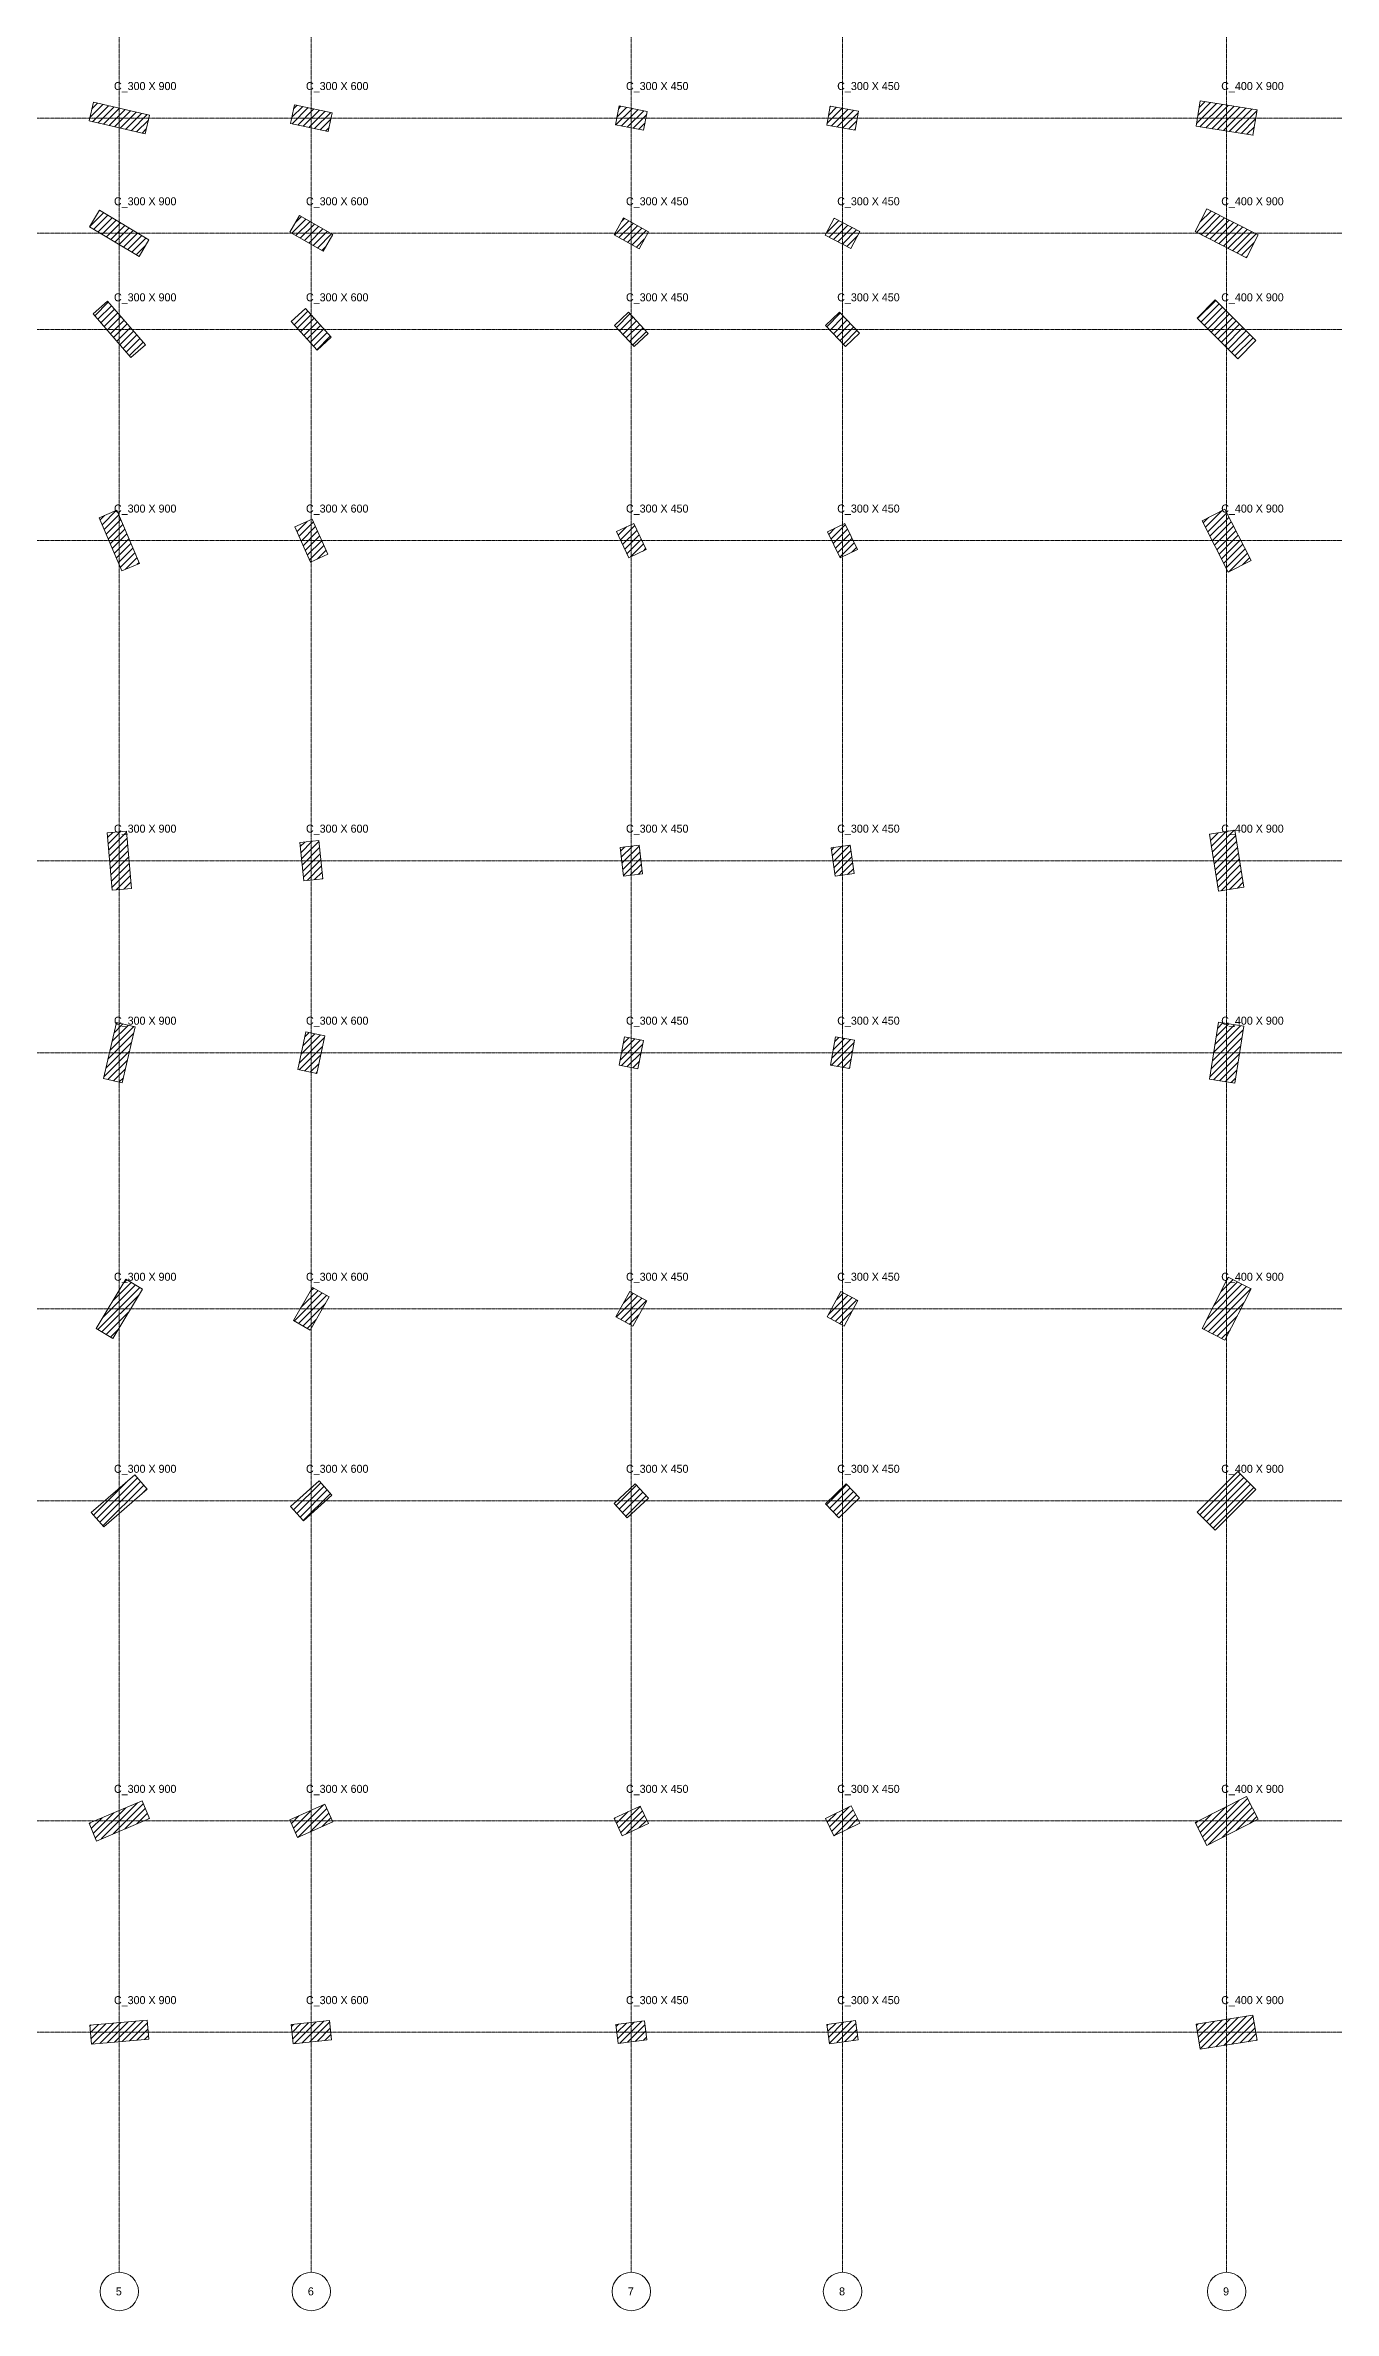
# Model space of a CAD drawing. Header units: millimetres. Extents: x -4286 to 75551, y -4651 to 64692.
# Drawn here: x 15844 to 35974, y -4651 to 30737 of the extents above; entities that cross this region are included whole.
import ezdxf

# ---------------------------------------------------------------- set-up
doc = ezdxf.new("R2010")
doc.units = ezdxf.units.MM
doc.linetypes.add('Dash', pattern=[6.35, 3.175, -3.175])
doc.linetypes.add('Grid Line', pattern=[22.225, 12.7, -3.175, 3.175, -3.175])
for name, color, linetype, lineweight in [('S-COLS', 52, 'Continuous', 18), ('S-COLS-HDLN', 52, 'Dash', 18), ('S-COLS-IDEN', 171, 'Continuous', 9), ('S-GRID', 1, 'Continuous', 9), ('S-GRID-IDEN', 1, 'Continuous', 9)]:
    doc.layers.add(name, color=color, linetype=linetype, lineweight=lineweight)
doc.styles.add('JetBrains Mono', font='JetBrainsMono-VariableFont_wght.ttf', dxfattribs={"height": 125})

# ---------------------------------------------------------------- blocks, each defined once
blk = doc.blocks.new('Concrete Rectangular - 300 X 450-378290-01 1st Floor Lvl_')
at = {"layer": 'S-COLS'}
h = blk.add_hatch(dxfattribs=at)
h.set_pattern_fill('FP_1', color=8, style=0, pattern_type=2)
h.set_pattern_definition([(128, (-3344.5, -24777.09), (-59.1008, -46.1746), [])])
h.paths.add_polyline_path([(150, -225), (150, 225), (-150, 225), (-150, -225)])
for p, q in [((-150, 225), (150, 225)), ((-150, -225), (-150, 225)), ((150, 225), (150, -225)), ((150, -225), (-150, -225))]:
    blk.add_line(p, q, dxfattribs=at)
blk = doc.blocks.new('Concrete Rectangular - 300 X 450-V1-01 1st Floor Lvl_')
at = {"layer": 'S-COLS'}
h = blk.add_hatch(dxfattribs=at)
h.set_pattern_fill('FP_2', color=8, style=0, pattern_type=2)
h.set_pattern_definition([(110, (-7846.53, -23925.55), (-70.47695, -25.6515), [])])
h.paths.add_polyline_path([(150, -225), (150, 225), (-150, 225), (-150, -225)])
for p, q in [((-150, 225), (150, 225)), ((-150, -225), (-150, 225)), ((150, 225), (150, -225)), ((150, -225), (-150, -225))]:
    blk.add_line(p, q, dxfattribs=at)
blk = doc.blocks.new('Concrete Rectangular - 300 X 450-V2-01 1st Floor Lvl_')
at = {"layer": 'S-COLS'}
h = blk.add_hatch(dxfattribs=at)
h.set_pattern_fill('FP_3', color=8, style=0, pattern_type=2)
h.set_pattern_definition([(92, (-11199.13, -23739.83), (-74.95431, -2.61746), [])])
h.paths.add_polyline_path([(150, -225), (150, 225), (-150, 225), (-150, -225)])
for p, q in [((-150, 225), (150, 225)), ((-150, -225), (-150, 225)), ((150, 225), (150, -225)), ((150, -225), (-150, -225))]:
    blk.add_line(p, q, dxfattribs=at)
blk = doc.blocks.new('Concrete Rectangular - 300 X 450-V3-01 1st Floor Lvl_')
at = {"layer": 'S-COLS'}
h = blk.add_hatch(dxfattribs=at)
h.set_pattern_fill('FP_4', color=8, style=0, pattern_type=2)
h.set_pattern_definition([(74, (-16532.59, -21741.06), (-72.09463, 20.6728), [])])
h.paths.add_polyline_path([(150, -225), (150, 225), (-150, 225), (-150, -225)])
for p, q in [((-150, 225), (150, 225)), ((-150, -225), (-150, 225)), ((150, 225), (150, -225)), ((150, -225), (-150, -225))]:
    blk.add_line(p, q, dxfattribs=at)
blk = doc.blocks.new('Concrete Rectangular - 300 X 450-V4-01 1st Floor Lvl_')
at = {"layer": 'S-COLS'}
h = blk.add_hatch(dxfattribs=at)
h.set_pattern_fill('FP_5', color=8, style=0, pattern_type=2)
h.set_pattern_definition([(2, (-36220.4, -2184.64), (-2.61746, 74.95431), [])])
h.paths.add_polyline_path([(-150, -225), (150, -225), (150, 225), (-150, 225)])
for p, q in [((-150, 225), (150, 225)), ((-150, -225), (-150, 225)), ((150, 225), (150, -225)), ((150, -225), (-150, -225))]:
    blk.add_line(p, q, dxfattribs=at)
blk = doc.blocks.new('Concrete Rectangular - 300 X 450-V5-01 1st Floor Lvl_')
at = {"layer": 'S-COLS'}
h = blk.add_hatch(dxfattribs=at)
h.set_pattern_fill('FP_6', color=8, style=0, pattern_type=2)
h.set_pattern_definition([(20, (-32377.915, -10279.62), (-25.65151, 70.47695), [])])
h.paths.add_polyline_path([(-150, -225), (150, -225), (150, 225), (-150, 225)])
for p, q in [((-150, 225), (150, 225)), ((-150, -225), (-150, 225)), ((150, 225), (150, -225)), ((150, -225), (-150, -225))]:
    blk.add_line(p, q, dxfattribs=at)
blk = doc.blocks.new('Concrete Rectangular - 300 X 450-V6-01 1st Floor Lvl_')
at = {"layer": 'S-COLS'}
h = blk.add_hatch(dxfattribs=at)
h.set_pattern_fill('FP_7', color=8, style=0, pattern_type=2)
h.set_pattern_definition([(38, (-27007.3, -14819.1), (-46.17461, 59.1008), [])])
h.paths.add_polyline_path([(-150, -225), (150, -225), (150, 225), (-150, 225)])
for p, q in [((-150, 225), (150, 225)), ((-150, -225), (-150, 225)), ((150, 225), (150, -225)), ((150, -225), (-150, -225))]:
    blk.add_line(p, q, dxfattribs=at)
blk = doc.blocks.new('Concrete Rectangular - 300 X 450-V7-01 1st Floor Lvl_')
at = {"layer": 'S-COLS'}
h = blk.add_hatch(dxfattribs=at)
h.set_pattern_fill('FP_8', color=8, style=0, pattern_type=2)
h.set_pattern_definition([(56, (-21678.545, -19494.63), (-62.17782, 41.93947), [])])
h.paths.add_polyline_path([(150, -225), (150, 225), (-150, 225), (-150, -225)])
for p, q in [((-150, 225), (150, 225)), ((-150, -225), (-150, 225)), ((150, 225), (150, -225)), ((150, -225), (-150, -225))]:
    blk.add_line(p, q, dxfattribs=at)
blk = doc.blocks.new('Concrete Rectangular - 300 X 450-V8-01 1st Floor Lvl_')
at = {"layer": 'S-COLS'}
h = blk.add_hatch(dxfattribs=at)
h.set_pattern_fill('FP_9', color=8, style=0, pattern_type=2)
h.set_pattern_definition([(344, (-36434.67, 8387.785), (20.6728, 72.09463), [])])
h.paths.add_polyline_path([(-150, -225), (150, -225), (150, 225), (-150, 225)])
for p, q in [((-150, 225), (150, 225)), ((-150, -225), (-150, 225)), ((150, 225), (150, -225)), ((150, -225), (-150, -225))]:
    blk.add_line(p, q, dxfattribs=at)
blk = doc.blocks.new('Concrete Rectangular - 300 X 450-V9-01 1st Floor Lvl_')
at = {"layer": 'S-COLS'}
h = blk.add_hatch(dxfattribs=at)
h.set_pattern_fill('FP_10', color=8, style=0, pattern_type=2)
h.set_pattern_definition([(326, (-33826.39, 18892.73), (41.93947, 62.17782), [])])
h.paths.add_polyline_path([(-150, -225), (150, -225), (150, 225), (-150, 225)])
for p, q in [((-150, 225), (150, 225)), ((-150, -225), (-150, 225)), ((150, 225), (150, -225)), ((150, -225), (-150, -225))]:
    blk.add_line(p, q, dxfattribs=at)
blk = doc.blocks.new('Concrete Rectangular - 300 X 450-V20-01 1st Floor Lvl_')
at = {"layer": 'S-COLS'}
h = blk.add_hatch(dxfattribs=at)
h.set_pattern_fill('FP_21', color=8, style=0, pattern_type=2)
h.set_pattern_definition([(127, (-4235.68, -27982.834), (-59.89766, -45.13613), [])])
h.paths.add_polyline_path([(150, -225), (150, 225), (-150, 225), (-150, -225)])
for p, q in [((-150, 225), (150, 225)), ((-150, -225), (-150, 225)), ((150, 225), (150, -225)), ((150, -225), (-150, -225))]:
    blk.add_line(p, q, dxfattribs=at)
blk = doc.blocks.new('Concrete Rectangular - 300 X 450-V21-01 1st Floor Lvl_')
at = {"layer": 'S-COLS'}
h = blk.add_hatch(dxfattribs=at)
h.set_pattern_fill('FP_22', color=8, style=0, pattern_type=2)
h.set_pattern_definition([(109, (-9709.52, -26750.985), (-70.9139, -24.41761), [])])
h.paths.add_polyline_path([(150, -225), (150, 225), (-150, 225), (-150, -225)])
for p, q in [((-150, 225), (150, 225)), ((-150, -225), (-150, 225)), ((150, 225), (150, -225)), ((150, -225), (-150, -225))]:
    blk.add_line(p, q, dxfattribs=at)
blk = doc.blocks.new('Concrete Rectangular - 300 X 450-V22-01 1st Floor Lvl_')
at = {"layer": 'S-COLS'}
h = blk.add_hatch(dxfattribs=at)
h.set_pattern_fill('FP_23', color=8, style=0, pattern_type=2)
h.set_pattern_definition([(91, (-13904.11, -25914.58), (-74.98858, -1.30893), [])])
h.paths.add_polyline_path([(150, -225), (150, 225), (-150, 225), (-150, -225)])
for p, q in [((-150, 225), (150, 225)), ((-150, -225), (-150, 225)), ((150, 225), (150, -225)), ((150, -225), (-150, -225))]:
    blk.add_line(p, q, dxfattribs=at)
blk = doc.blocks.new('Concrete Rectangular - 300 X 450-V23-01 1st Floor Lvl_')
at = {"layer": 'S-COLS'}
h = blk.add_hatch(dxfattribs=at)
h.set_pattern_fill('FP_24', color=8, style=0, pattern_type=2)
h.set_pattern_definition([(73, (-19823.23, -22998.47), (-71.72286, 21.92788), [])])
h.paths.add_polyline_path([(150, -225), (150, 225), (-150, 225), (-150, -225)])
for p, q in [((-150, 225), (150, 225)), ((-150, -225), (-150, 225)), ((150, 225), (150, -225)), ((150, -225), (-150, -225))]:
    blk.add_line(p, q, dxfattribs=at)
blk = doc.blocks.new('Concrete Rectangular - 300 X 450-V24-01 1st Floor Lvl_')
at = {"layer": 'S-COLS'}
h = blk.add_hatch(dxfattribs=at)
h.set_pattern_fill('FP_25', color=8, style=0, pattern_type=2)
h.set_pattern_definition([(1, (-38626.83, 740.195), (-1.30893, 74.98858), [])])
h.paths.add_polyline_path([(-150, -225), (150, -225), (150, 225), (-150, 225)])
for p, q in [((-150, 225), (150, 225)), ((-150, -225), (-150, 225)), ((150, 225), (150, -225)), ((150, -225), (-150, -225))]:
    blk.add_line(p, q, dxfattribs=at)
blk = doc.blocks.new('Concrete Rectangular - 300 X 450-V25-01 1st Floor Lvl_')
at = {"layer": 'S-COLS'}
h = blk.add_hatch(dxfattribs=at)
h.set_pattern_fill('FP_26', color=8, style=0, pattern_type=2)
h.set_pattern_definition([(19, (-35518.41, -8266.36), (-24.41761, 70.9139), [])])
h.paths.add_polyline_path([(-150, -225), (150, -225), (150, 225), (-150, 225)])
for p, q in [((-150, 225), (150, 225)), ((-150, -225), (-150, 225)), ((150, 225), (150, -225)), ((150, -225), (-150, -225))]:
    blk.add_line(p, q, dxfattribs=at)
blk = doc.blocks.new('Concrete Rectangular - 300 X 450-V26-01 1st Floor Lvl_')
at = {"layer": 'S-COLS'}
h = blk.add_hatch(dxfattribs=at)
h.set_pattern_fill('FP_27', color=8, style=0, pattern_type=2)
h.set_pattern_definition([(37, (-30529.7, -13886.226), (-45.13613, 59.89766), [])])
h.paths.add_polyline_path([(-150, -225), (150, -225), (150, 225), (-150, 225)])
for p, q in [((-150, 225), (150, 225)), ((-150, -225), (-150, 225)), ((150, 225), (150, -225)), ((150, -225), (-150, -225))]:
    blk.add_line(p, q, dxfattribs=at)
blk = doc.blocks.new('Concrete Rectangular - 300 X 450-V27-01 1st Floor Lvl_')
at = {"layer": 'S-COLS'}
h = blk.add_hatch(dxfattribs=at)
h.set_pattern_fill('FP_28', color=8, style=0, pattern_type=2)
h.set_pattern_definition([(55, (-25265.34, -19686.36), (-61.4364, 43.01823), [])])
h.paths.add_polyline_path([(150, -225), (150, 225), (-150, 225), (-150, -225)])
for p, q in [((-150, 225), (150, 225)), ((-150, -225), (-150, 225)), ((150, 225), (150, -225)), ((150, -225), (-150, -225))]:
    blk.add_line(p, q, dxfattribs=at)
blk = doc.blocks.new('Concrete Rectangular - 300 X 450-V28-01 1st Floor Lvl_')
at = {"layer": 'S-COLS'}
h = blk.add_hatch(dxfattribs=at)
h.set_pattern_fill('FP_29', color=8, style=0, pattern_type=2)
h.set_pattern_definition([(343, (-37831.99, 11936.11), (21.92788, 71.72286), [])])
h.paths.add_polyline_path([(-150, -225), (150, -225), (150, 225), (-150, 225)])
for p, q in [((-150, 225), (150, 225)), ((-150, -225), (-150, 225)), ((150, 225), (150, -225)), ((150, -225), (-150, -225))]:
    blk.add_line(p, q, dxfattribs=at)
blk = doc.blocks.new('Concrete Rectangular - 300 X 450-V29-01 1st Floor Lvl_')
at = {"layer": 'S-COLS'}
h = blk.add_hatch(dxfattribs=at)
h.set_pattern_fill('FP_30', color=8, style=0, pattern_type=2)
h.set_pattern_definition([(325, (-34064.55, 22730.07), (43.01823, 61.4364), [])])
h.paths.add_polyline_path([(-150, -225), (150, -225), (150, 225), (-150, 225)])
for p, q in [((-150, 225), (150, 225)), ((-150, -225), (-150, 225)), ((150, 225), (150, -225)), ((150, -225), (-150, -225))]:
    blk.add_line(p, q, dxfattribs=at)
blk = doc.blocks.new('Concrete Rectangular - 400 X 900-378293-01 1st Floor Lvl_')
at = {"layer": 'S-COLS'}
h = blk.add_hatch(dxfattribs=at)
h.set_pattern_fill('FP_41', color=8, style=0, pattern_type=2)
h.set_pattern_definition([(126, (-5662.01, -33830.78), (-60.67627, -44.0839), [])])
h.paths.add_polyline_path([(200, -450), (200, 450), (-200, 450), (-200, -450)])
for p, q in [((-200, 450), (200, 450)), ((-200, -450), (-200, 450)), ((200, 450), (200, -450)), ((200, -450), (-200, -450))]:
    blk.add_line(p, q, dxfattribs=at)
blk = doc.blocks.new('Concrete Rectangular - 400 X 900-V42-01 1st Floor Lvl_')
at = {"layer": 'S-COLS'}
h = blk.add_hatch(dxfattribs=at)
h.set_pattern_fill('FP_51', color=8, style=0, pattern_type=2)
h.set_pattern_definition([(108, (-12898.855, -31923.495), (-71.32924, -23.17627), [])])
h.paths.add_polyline_path([(200, -450), (200, 450), (-200, 450), (-200, -450)])
for p, q in [((-200, 450), (200, 450)), ((-200, -450), (-200, 450)), ((200, 450), (200, -450)), ((200, -450), (-200, -450))]:
    blk.add_line(p, q, dxfattribs=at)
blk = doc.blocks.new('Concrete Rectangular - 400 X 900-V52-01 1st Floor Lvl_')
at = {"layer": 'S-COLS'}
h = blk.add_hatch(dxfattribs=at)
h.set_pattern_fill('FP_61', color=8, style=0, pattern_type=2)
h.set_pattern_definition([(90, (-18596.91, -29910.62), (-75, 5e-15), [])])
h.paths.add_polyline_path([(200, -450), (200, 450), (-200, 450), (-200, -450)])
for p, q in [((-200, 450), (200, 450)), ((-200, -450), (-200, 450)), ((200, 450), (200, -450)), ((200, -450), (-200, -450))]:
    blk.add_line(p, q, dxfattribs=at)
blk = doc.blocks.new('Concrete Rectangular - 400 X 900-V62-01 1st Floor Lvl_')
at = {"layer": 'S-COLS'}
h = blk.add_hatch(dxfattribs=at)
h.set_pattern_fill('FP_71', color=8, style=0, pattern_type=2)
h.set_pattern_definition([(72, (-25567.63, -25372.946), (-71.32924, 23.17627), [])])
h.paths.add_polyline_path([(200, -450), (200, 450), (-200, 450), (-200, -450)])
for p, q in [((-200, 450), (200, 450)), ((-200, -450), (-200, 450)), ((200, 450), (200, -450)), ((200, -450), (-200, -450))]:
    blk.add_line(p, q, dxfattribs=at)
blk = doc.blocks.new('Concrete Rectangular - 400 X 900-V72-01 1st Floor Lvl_')
at = {"layer": 'S-COLS'}
h = blk.add_hatch(dxfattribs=at)
h.set_pattern_fill('FP_81', color=8, style=0, pattern_type=2)
h.set_pattern_definition([(0, (-42850.67, 5656.854), (0, 75), [])])
h.paths.add_polyline_path([(-200, -450), (200, -450), (200, 450), (-200, 450)])
for p, q in [((-200, 450), (200, 450)), ((-200, -450), (-200, 450)), ((200, 450), (200, -450)), ((200, -450), (-200, -450))]:
    blk.add_line(p, q, dxfattribs=at)
blk = doc.blocks.new('Concrete Rectangular - 400 X 900-V82-01 1st Floor Lvl_')
at = {"layer": 'S-COLS'}
h = blk.add_hatch(dxfattribs=at)
h.set_pattern_fill('FP_91', color=8, style=0, pattern_type=2)
h.set_pattern_definition([(18, (-41003.305, -4921.276), (-23.17627, 71.32924), [])])
h.paths.add_polyline_path([(-200, -450), (200, -450), (200, 450), (-200, 450)])
for p, q in [((-200, 450), (200, 450)), ((-200, -450), (-200, 450)), ((200, 450), (200, -450)), ((200, -450), (-200, -450))]:
    blk.add_line(p, q, dxfattribs=at)
blk = doc.blocks.new('Concrete Rectangular - 400 X 900-V92-01 1st Floor Lvl_')
at = {"layer": 'S-COLS'}
h = blk.add_hatch(dxfattribs=at)
h.set_pattern_fill('FP_101', color=8, style=0, pattern_type=2)
h.set_pattern_definition([(36, (-36693.53, -12412.69), (-44.0839, 60.67627), [])])
h.paths.add_polyline_path([(-200, -450), (200, -450), (200, 450), (-200, 450)])
for p, q in [((-200, 450), (200, 450)), ((-200, -450), (-200, 450)), ((200, 450), (200, -450)), ((200, -450), (-200, -450))]:
    blk.add_line(p, q, dxfattribs=at)
blk = doc.blocks.new('Concrete Rectangular - 400 X 900-V102-01 1st Floor Lvl_')
at = {"layer": 'S-COLS'}
h = blk.add_hatch(dxfattribs=at)
h.set_pattern_fill('FP_111', color=8, style=0, pattern_type=2)
h.set_pattern_definition([(54, (-31531.19, -20181.03), (-60.67627, 44.0839), [])])
h.paths.add_polyline_path([(200, -450), (200, 450), (-200, 450), (-200, -450)])
for p, q in [((-200, 450), (200, 450)), ((-200, -450), (-200, 450)), ((200, 450), (200, -450)), ((200, -450), (-200, -450))]:
    blk.add_line(p, q, dxfattribs=at)
blk = doc.blocks.new('Concrete Rectangular - 400 X 900-V112-01 1st Floor Lvl_')
at = {"layer": 'S-COLS'}
h = blk.add_hatch(dxfattribs=at)
h.set_pattern_fill('FP_121', color=8, style=0, pattern_type=2)
h.set_pattern_definition([(342, (-40341.856, 17940.59), (23.17627, 71.32924), [])])
h.paths.add_polyline_path([(-200, -450), (200, -450), (200, 450), (-200, 450)])
for p, q in [((-200, 450), (200, 450)), ((-200, -450), (-200, 450)), ((200, 450), (200, -450)), ((200, -450), (-200, -450))]:
    blk.add_line(p, q, dxfattribs=at)
blk = doc.blocks.new('Concrete Rectangular - 400 X 900-V113-01 1st Floor Lvl_')
at = {"layer": 'S-COLS'}
h = blk.add_hatch(dxfattribs=at)
h.set_pattern_fill('FP_122', color=8, style=0, pattern_type=2)
h.set_pattern_definition([(324, (-34601.28, 29247.25), (44.0839, 60.67627), [])])
h.paths.add_polyline_path([(-200, -450), (200, -450), (200, 450), (-200, 450)])
for p, q in [((-200, 450), (200, 450)), ((-200, -450), (-200, 450)), ((200, 450), (200, -450)), ((200, -450), (-200, -450))]:
    blk.add_line(p, q, dxfattribs=at)
blk = doc.blocks.new('Concrete Rectangular - 300 X 900-V312-01 1st Floor Lvl_')
at = {"layer": 'S-COLS'}
h = blk.add_hatch(dxfattribs=at)
h.set_pattern_fill('FP_321', color=8, style=0, pattern_type=2)
h.set_pattern_definition([(130, (-1780.506, -16909.16), (-57.45333, -48.20907), [])])
h.paths.add_polyline_path([(150, -450), (150, 450), (-150, 450), (-150, -450)])
for p, q in [((-150, 450), (150, 450)), ((-150, -450), (-150, 450)), ((150, 450), (150, -450)), ((150, -450), (-150, -450))]:
    blk.add_line(p, q, dxfattribs=at)
blk = doc.blocks.new('Concrete Rectangular - 300 X 900-V313-01 1st Floor Lvl_')
at = {"layer": 'S-COLS'}
h = blk.add_hatch(dxfattribs=at)
h.set_pattern_fill('FP_322', color=8, style=0, pattern_type=2)
h.set_pattern_definition([(112, (-3880.915, -16820.776), (-69.5388, -28.0955), [])])
h.paths.add_polyline_path([(150, -450), (150, 450), (-150, 450), (-150, -450)])
for p, q in [((-150, 450), (150, 450)), ((-150, -450), (-150, 450)), ((150, 450), (150, -450)), ((150, -450), (-150, -450))]:
    blk.add_line(p, q, dxfattribs=at)
blk = doc.blocks.new('Concrete Rectangular - 300 X 900-V314-01 1st Floor Lvl_')
at = {"layer": 'S-COLS'}
h = blk.add_hatch(dxfattribs=at)
h.set_pattern_fill('FP_323', color=8, style=0, pattern_type=2)
h.set_pattern_definition([(94, (-5115.33, -18078.535), (-74.8173, -5.23174), [])])
h.paths.add_polyline_path([(150, -450), (150, 450), (-150, 450), (-150, -450)])
for p, q in [((-150, 450), (150, 450)), ((-150, -450), (-150, 450)), ((150, 450), (150, -450)), ((150, -450), (-150, -450))]:
    blk.add_line(p, q, dxfattribs=at)
blk = doc.blocks.new('Concrete Rectangular - 300 X 900-V315-01 1st Floor Lvl_')
at = {"layer": 'S-COLS'}
h = blk.add_hatch(dxfattribs=at)
h.set_pattern_fill('FP_324', color=8, style=0, pattern_type=2)
h.set_pattern_definition([(76, (-8906.425, -18184.49), (-72.77218, 18.14414), [])])
h.paths.add_polyline_path([(150, -450), (150, 450), (-150, 450), (-150, -450)])
for p, q in [((-150, 450), (150, 450)), ((-150, -450), (-150, 450)), ((150, 450), (150, -450)), ((150, -450), (-150, -450))]:
    blk.add_line(p, q, dxfattribs=at)
blk = doc.blocks.new('Concrete Rectangular - 300 X 900-V316-01 1st Floor Lvl_')
at = {"layer": 'S-COLS'}
h = blk.add_hatch(dxfattribs=at)
h.set_pattern_fill('FP_325', color=8, style=0, pattern_type=2)
h.set_pattern_definition([(4, (-30084.415, -8695.86), (-5.23174, 74.8173), [])])
h.paths.add_polyline_path([(-150, -450), (150, -450), (150, 450), (-150, 450)])
for p, q in [((-150, 450), (150, 450)), ((-150, -450), (-150, 450)), ((150, 450), (150, -450)), ((150, -450), (-150, -450))]:
    blk.add_line(p, q, dxfattribs=at)
blk = doc.blocks.new('Concrete Rectangular - 300 X 900-V317-01 1st Floor Lvl_')
at = {"layer": 'S-COLS'}
h = blk.add_hatch(dxfattribs=at)
h.set_pattern_fill('FP_326', color=8, style=0, pattern_type=2)
h.set_pattern_definition([(22, (-24635.4, -14529.18), (-28.0955, 69.53879), [])])
h.paths.add_polyline_path([(-150, -450), (150, -450), (150, 450), (-150, 450)])
for p, q in [((-150, 450), (150, 450)), ((-150, -450), (-150, 450)), ((150, 450), (150, -450)), ((150, -450), (-150, -450))]:
    blk.add_line(p, q, dxfattribs=at)
blk = doc.blocks.new('Concrete Rectangular - 300 X 900-V318-01 1st Floor Lvl_')
at = {"layer": 'S-COLS'}
h = blk.add_hatch(dxfattribs=at)
h.set_pattern_fill('FP_327', color=8, style=0, pattern_type=2)
h.set_pattern_definition([(40, (-18504.11, -16449.86), (-48.20907, 57.45333), [])])
h.paths.add_polyline_path([(-150, -450), (150, -450), (150, 450), (-150, 450)])
for p, q in [((-150, 450), (150, 450)), ((-150, -450), (-150, 450)), ((150, 450), (150, -450)), ((150, -450), (-150, -450))]:
    blk.add_line(p, q, dxfattribs=at)
blk = doc.blocks.new('Concrete Rectangular - 300 X 900-V319-01 1st Floor Lvl_')
at = {"layer": 'S-COLS'}
h = blk.add_hatch(dxfattribs=at)
h.set_pattern_fill('FP_328', color=8, style=0, pattern_type=2)
h.set_pattern_definition([(58, (-13190.025, -18439.72), (-63.6036, 39.74394), [])])
h.paths.add_polyline_path([(150, -450), (150, 450), (-150, 450), (-150, -450)])
for p, q in [((-150, 450), (150, 450)), ((-150, -450), (-150, 450)), ((150, 450), (150, -450)), ((150, -450), (-150, -450))]:
    blk.add_line(p, q, dxfattribs=at)
blk = doc.blocks.new('Concrete Rectangular - 300 X 900-V320-01 1st Floor Lvl_')
at = {"layer": 'S-COLS'}
h = blk.add_hatch(dxfattribs=at)
h.set_pattern_fill('FP_329', color=8, style=0, pattern_type=2)
h.set_pattern_definition([(346, (-32584.9, 253.786), (18.14414, 72.77218), [])])
h.paths.add_polyline_path([(-150, -450), (150, -450), (150, 450), (-150, 450)])
for p, q in [((-150, 450), (150, 450)), ((-150, -450), (-150, 450)), ((150, 450), (150, -450)), ((150, -450), (-150, -450))]:
    blk.add_line(p, q, dxfattribs=at)
blk = doc.blocks.new('Concrete Rectangular - 300 X 900-V321-01 1st Floor Lvl_')
at = {"layer": 'S-COLS'}
h = blk.add_hatch(dxfattribs=at)
h.set_pattern_fill('FP_330', color=8, style=0, pattern_type=2)
h.set_pattern_definition([(328, (-32665.52, 9905.74), (39.74394, 63.6036), [])])
h.paths.add_polyline_path([(-150, -450), (150, -450), (150, 450), (-150, 450)])
for p, q in [((-150, 450), (150, 450)), ((-150, -450), (-150, 450)), ((150, 450), (150, -450)), ((150, -450), (-150, -450))]:
    blk.add_line(p, q, dxfattribs=at)
blk = doc.blocks.new('Concrete Rectangular - 300 X 600-V332-01 1st Floor Lvl_')
at = {"layer": 'S-COLS'}
h = blk.add_hatch(dxfattribs=at)
h.set_pattern_fill('FP_341', color=8, style=0, pattern_type=2)
h.set_pattern_definition([(129, (-2388.926, -19859.08), (-58.28595, -47.19903), [])])
h.paths.add_polyline_path([(150, -300), (150, 300), (-150, 300), (-150, -300)])
for p, q in [((-150, 300), (150, 300)), ((-150, -300), (-150, 300)), ((150, 300), (150, -300)), ((150, -300), (-150, -300))]:
    blk.add_line(p, q, dxfattribs=at)
blk = doc.blocks.new('Concrete Rectangular - 300 X 600-V333-01 1st Floor Lvl_')
at = {"layer": 'S-COLS'}
h = blk.add_hatch(dxfattribs=at)
h.set_pattern_fill('FP_342', color=8, style=0, pattern_type=2)
h.set_pattern_definition([(111, (-5394.096, -19491.12), (-70.01853, -26.8776), [])])
h.paths.add_polyline_path([(150, -300), (150, 300), (-150, 300), (-150, -300)])
for p, q in [((-150, 300), (150, 300)), ((-150, -300), (-150, 300)), ((150, 300), (150, -300)), ((150, -300), (-150, -300))]:
    blk.add_line(p, q, dxfattribs=at)
blk = doc.blocks.new('Concrete Rectangular - 300 X 600-V334-01 1st Floor Lvl_')
at = {"layer": 'S-COLS'}
h = blk.add_hatch(dxfattribs=at)
h.set_pattern_fill('FP_343', color=8, style=0, pattern_type=2)
h.set_pattern_definition([(93, (-7437.454, -20215.94), (-74.89722, -3.9252), [])])
h.paths.add_polyline_path([(150, -300), (150, 300), (-150, 300), (-150, -300)])
for p, q in [((-150, 300), (150, 300)), ((-150, -300), (-150, 300)), ((150, 300), (150, -300)), ((150, -300), (-150, -300))]:
    blk.add_line(p, q, dxfattribs=at)
blk = doc.blocks.new('Concrete Rectangular - 300 X 600-V335-01 1st Floor Lvl_')
at = {"layer": 'S-COLS'}
h = blk.add_hatch(dxfattribs=at)
h.set_pattern_fill('FP_344', color=8, style=0, pattern_type=2)
h.set_pattern_definition([(75, (-11820.51, -19526.28), (-72.44444, 19.41143), [])])
h.paths.add_polyline_path([(150, -300), (150, 300), (-150, 300), (-150, -300)])
for p, q in [((-150, 300), (150, 300)), ((-150, -300), (-150, 300)), ((150, 300), (150, -300)), ((150, -300), (-150, -300))]:
    blk.add_line(p, q, dxfattribs=at)
blk = doc.blocks.new('Concrete Rectangular - 300 X 600-V336-01 1st Floor Lvl_')
at = {"layer": 'S-COLS'}
h = blk.add_hatch(dxfattribs=at)
h.set_pattern_fill('FP_345', color=8, style=0, pattern_type=2)
h.set_pattern_definition([(3, (-32461.03, -6162.1), (-3.9252, 74.89722), [])])
h.paths.add_polyline_path([(-150, -300), (150, -300), (150, 300), (-150, 300)])
for p, q in [((-150, 300), (150, 300)), ((-150, -300), (-150, 300)), ((150, 300), (150, -300)), ((150, -300), (-150, -300))]:
    blk.add_line(p, q, dxfattribs=at)
blk = doc.blocks.new('Concrete Rectangular - 300 X 600-V337-01 1st Floor Lvl_')
at = {"layer": 'S-COLS'}
h = blk.add_hatch(dxfattribs=at)
h.set_pattern_fill('FP_346', color=8, style=0, pattern_type=2)
h.set_pattern_definition([(21, (-27625.85, -12876.81), (-26.8776, 70.01853), [])])
h.paths.add_polyline_path([(-150, -300), (150, -300), (150, 300), (-150, 300)])
for p, q in [((-150, 300), (150, 300)), ((-150, -300), (-150, 300)), ((150, 300), (150, -300)), ((150, -300), (-150, -300))]:
    blk.add_line(p, q, dxfattribs=at)
blk = doc.blocks.new('Concrete Rectangular - 300 X 600-V338-01 1st Floor Lvl_')
at = {"layer": 'S-COLS'}
h = blk.add_hatch(dxfattribs=at)
h.set_pattern_fill('FP_347', color=8, style=0, pattern_type=2)
h.set_pattern_definition([(39, (-21771.95, -15810.825), (-47.19903, 58.28595), [])])
h.paths.add_polyline_path([(-150, -300), (150, -300), (150, 300), (-150, 300)])
for p, q in [((-150, 300), (150, 300)), ((-150, -300), (-150, 300)), ((150, 300), (150, -300)), ((150, -300), (-150, -300))]:
    blk.add_line(p, q, dxfattribs=at)
blk = doc.blocks.new('Concrete Rectangular - 300 X 600-V339-01 1st Floor Lvl_')
at = {"layer": 'S-COLS'}
h = blk.add_hatch(dxfattribs=at)
h.set_pattern_fill('FP_348', color=8, style=0, pattern_type=2)
h.set_pattern_definition([(57, (-16444.28, -18830.45), (-62.9003, 40.84793), [])])
h.paths.add_polyline_path([(150, -300), (150, 300), (-150, 300), (-150, -300)])
for p, q in [((-150, 300), (150, 300)), ((-150, -300), (-150, 300)), ((150, 300), (150, -300)), ((150, -300), (-150, -300))]:
    blk.add_line(p, q, dxfattribs=at)
blk = doc.blocks.new('Concrete Rectangular - 300 X 600-V340-01 1st Floor Lvl_')
at = {"layer": 'S-COLS'}
h = blk.add_hatch(dxfattribs=at)
h.set_pattern_fill('FP_349', color=8, style=0, pattern_type=2)
h.set_pattern_definition([(345, (-34075.506, 3420.51), (19.41143, 72.44444), [])])
h.paths.add_polyline_path([(-150, -300), (150, -300), (150, 300), (-150, 300)])
for p, q in [((-150, 300), (150, 300)), ((-150, -300), (-150, 300)), ((150, 300), (150, -300)), ((150, -300), (-150, -300))]:
    blk.add_line(p, q, dxfattribs=at)
blk = doc.blocks.new('Concrete Rectangular - 300 X 600-V341-01 1st Floor Lvl_')
at = {"layer": 'S-COLS'}
h = blk.add_hatch(dxfattribs=at)
h.set_pattern_fill('FP_350', color=8, style=0, pattern_type=2)
h.set_pattern_definition([(327, (-33111.4, 13408.766), (40.84793, 62.9003), [])])
h.paths.add_polyline_path([(-150, -300), (150, -300), (150, 300), (-150, 300)])
for p, q in [((-150, 300), (150, 300)), ((-150, -300), (-150, 300)), ((150, 300), (150, -300)), ((150, -300), (-150, -300))]:
    blk.add_line(p, q, dxfattribs=at)
blk = doc.blocks.new('Grid - M_Grid Head - Circle-24584-01 1st Floor Lvl_')
at = {"layer": 'S-GRID-IDEN'}
blk.add_circle((0, 0), 6, dxfattribs=at)

msp = doc.modelspace()

# ---------------------------------------------------------------- linework, layer by layer
at = {"layer": 'S-GRID', "linetype": 'Grid Line'}
for p, q in [((17000, 64692), (17000, -4051)), ((20000, 64692), (20000, -4051)), ((25000, 64692), (25000, -4051)), ((28300, 64692), (28300, -4051)), ((34300, 64692), (34300, -4051)), ((75551, 29600), (-3686, 29600)), ((75551, 27800), (-3686, 27800)), ((75551, 26300), (-3686, 26300)), ((75551, 23000), (-3686, 23000)), ((75551, 18000), (-3686, 18000)), ((75551, 15000), (-3686, 15000)), ((75551, 11000), (-3686, 11000)), ((75551, 8000), (-3686, 8000)), ((75551, 3000), (-3686, 3000)), ((75551, -300), (-3686, -300))]:
    msp.add_line(p, q, dxfattribs=at)

# ---------------------------------------------------------------- block references
at = {"layer": 'S-COLS-HDLN'}
for name, p, rotation in [('Concrete Rectangular - 300 X 900-V321-01 1st Floor Lvl_', (17000, 29600), 76.99999999999972), ('Concrete Rectangular - 300 X 600-V341-01 1st Floor Lvl_', (20000, 29600), 77.99999999999973), ('Concrete Rectangular - 300 X 450-V9-01 1st Floor Lvl_', (25000, 29600), 78.99999999999972), ('Concrete Rectangular - 300 X 450-V29-01 1st Floor Lvl_', (28300, 29600), 79.99999999999973), ('Concrete Rectangular - 400 X 900-V113-01 1st Floor Lvl_', (34300, 29600), 80.99999999999972), ('Concrete Rectangular - 300 X 900-V320-01 1st Floor Lvl_', (17000, 27800), 58.99999999999971), ('Concrete Rectangular - 300 X 600-V340-01 1st Floor Lvl_', (20000, 27800), 59.99999999999975), ('Concrete Rectangular - 300 X 450-V8-01 1st Floor Lvl_', (25000, 27800), 60.99999999999972), ('Concrete Rectangular - 300 X 450-V28-01 1st Floor Lvl_', (28300, 27800), 61.99999999999973), ('Concrete Rectangular - 400 X 900-V112-01 1st Floor Lvl_', (34300, 27800), 62.99999999999972), ('Concrete Rectangular - 300 X 900-V316-01 1st Floor Lvl_', (17000, 26300), 40.99999999999972), ('Concrete Rectangular - 300 X 600-V336-01 1st Floor Lvl_', (20000, 26300), 41.99999999999972), ('Concrete Rectangular - 300 X 450-V4-01 1st Floor Lvl_', (25000, 26300), 42.99999999999972), ('Concrete Rectangular - 300 X 450-V24-01 1st Floor Lvl_', (28300, 26300), 43.99999999999972), ('Concrete Rectangular - 400 X 900-V72-01 1st Floor Lvl_', (34300, 26300), 44.99999999999972), ('Concrete Rectangular - 300 X 900-V317-01 1st Floor Lvl_', (17000, 23000), 22.99999999999974), ('Concrete Rectangular - 400 X 900-V82-01 1st Floor Lvl_', (34300, 23000), 26.99999999999972), ('Concrete Rectangular - 300 X 600-V337-01 1st Floor Lvl_', (20000, 23000), 23.99999999999972), ('Concrete Rectangular - 300 X 450-V5-01 1st Floor Lvl_', (25000, 23000), 24.99999999999972), ('Concrete Rectangular - 300 X 450-V25-01 1st Floor Lvl_', (28300, 23000), 25.99999999999973), ('Concrete Rectangular - 300 X 900-V318-01 1st Floor Lvl_', (17000, 18000), 4.999999999999699), ('Concrete Rectangular - 400 X 900-V92-01 1st Floor Lvl_', (34300, 18000), 8.9999999999997), ('Concrete Rectangular - 300 X 600-V338-01 1st Floor Lvl_', (20000, 18000), 5.999999999999721), ('Concrete Rectangular - 300 X 450-V6-01 1st Floor Lvl_', (25000, 18000), 6.999999999999711), ('Concrete Rectangular - 300 X 450-V26-01 1st Floor Lvl_', (28300, 18000), 7.999999999999706), ('Concrete Rectangular - 300 X 900-V319-01 1st Floor Lvl_', (17000, 15000), 346.9999999999997), ('Concrete Rectangular - 300 X 600-V339-01 1st Floor Lvl_', (20000, 15000), 347.9999999999997), ('Concrete Rectangular - 300 X 450-V7-01 1st Floor Lvl_', (25000, 15000), 348.9999999999997), ('Concrete Rectangular - 300 X 450-V27-01 1st Floor Lvl_', (28300, 15000), 349.9999999999997), ('Concrete Rectangular - 400 X 900-V102-01 1st Floor Lvl_', (34300, 15000), 350.9999999999997), ('Concrete Rectangular - 300 X 900-V315-01 1st Floor Lvl_', (17000, 11000), 328.9999999999997), ('Concrete Rectangular - 300 X 600-V335-01 1st Floor Lvl_', (20000, 11000), 329.9999999999997), ('Concrete Rectangular - 400 X 900-V62-01 1st Floor Lvl_', (34300, 11000), 332.9999999999997), ('Concrete Rectangular - 300 X 450-V3-01 1st Floor Lvl_', (25000, 11000), 330.9999999999997), ('Concrete Rectangular - 300 X 450-V23-01 1st Floor Lvl_', (28300, 11000), 331.9999999999997), ('Concrete Rectangular - 300 X 900-V314-01 1st Floor Lvl_', (17000, 8000), 310.9999999999997), ('Concrete Rectangular - 300 X 600-V334-01 1st Floor Lvl_', (20000, 8000), 311.9999999999997), ('Concrete Rectangular - 300 X 450-V2-01 1st Floor Lvl_', (25000, 8000), 312.9999999999997), ('Concrete Rectangular - 300 X 450-V22-01 1st Floor Lvl_', (28300, 8000), 313.9999999999997), ('Concrete Rectangular - 400 X 900-V52-01 1st Floor Lvl_', (34300, 8000), 314.9999999999997), ('Concrete Rectangular - 300 X 900-V313-01 1st Floor Lvl_', (17000, 3000), 292.9999999999997), ('Concrete Rectangular - 300 X 600-V333-01 1st Floor Lvl_', (20000, 3000), 293.9999999999997), ('Concrete Rectangular - 300 X 450-V1-01 1st Floor Lvl_', (25000, 3000), 294.9999999999997), ('Concrete Rectangular - 300 X 450-V21-01 1st Floor Lvl_', (28300, 3000), 295.9999999999997), ('Concrete Rectangular - 400 X 900-V42-01 1st Floor Lvl_', (34300, 3000), 296.9999999999997), ('Concrete Rectangular - 300 X 900-V312-01 1st Floor Lvl_', (17000, -300), 274.9999999999997), ('Concrete Rectangular - 300 X 600-V332-01 1st Floor Lvl_', (20000, -300), 275.9999999999997), ('Concrete Rectangular - 300 X 450-378290-01 1st Floor Lvl_', (25000, -300), 276.9999999999997), ('Concrete Rectangular - 300 X 450-V20-01 1st Floor Lvl_', (28300, -300), 277.9999999999997), ('Concrete Rectangular - 400 X 900-378293-01 1st Floor Lvl_', (34300, -300), 278.9999999999997)]:
    msp.add_blockref(name, p, dxfattribs=dict(at, rotation=rotation))
at = {"layer": 'S-GRID-IDEN', "xscale": 49.99999999999998, "yscale": 49.99999999999998, "zscale": 49.99999999999998, "rotation": 180}
for p in [(17000, -4351), (20000, -4351), (25000, -4351), (28300, -4351), (34300, -4351)]:
    msp.add_blockref('Grid - M_Grid Head - Circle-24584-01 1st Floor Lvl_', p, dxfattribs=at)

# ---------------------------------------------------------------- texts
at = {"layer": 'S-COLS-IDEN', "char_height": 125, "width": 1410.97, "attachment_point": 1, "style": 'JetBrains Mono'}
for s, insert in [('C_300 X 900', (16917, 30163)), ('C_300 X 600', (19917, 30163)), ('C_300 X 450', (24917, 30163)), ('C_300 X 450', (28217, 30163)), ('C_400 X 900', (34217, 30163)), ('C_300 X 900', (16917, 28363)), ('C_300 X 600', (19917, 28363)), ('C_300 X 450', (24917, 28363)), ('C_300 X 450', (28217, 28363)), ('C_400 X 900', (34217, 28363)), ('C_300 X 900', (16917, 26863)), ('C_300 X 600', (19917, 26863)), ('C_300 X 450', (24917, 26863)), ('C_300 X 450', (28217, 26863)), ('C_400 X 900', (34217, 26863)), ('C_300 X 900', (16917, 23563)), ('C_300 X 600', (19917, 23563)), ('C_300 X 450', (24917, 23563)), ('C_300 X 450', (28217, 23563)), ('C_400 X 900', (34217, 23563)), ('C_300 X 900', (16917, 18563)), ('C_300 X 600', (19917, 18563)), ('C_300 X 450', (24917, 18563)), ('C_300 X 450', (28217, 18563)), ('C_400 X 900', (34217, 18563)), ('C_300 X 900', (16917, 15563)), ('C_300 X 600', (19917, 15563)), ('C_300 X 450', (24917, 15563)), ('C_300 X 450', (28217, 15563)), ('C_400 X 900', (34217, 15563)), ('C_300 X 900', (16917, 11563)), ('C_300 X 600', (19917, 11563)), ('C_300 X 450', (24917, 11563)), ('C_300 X 450', (28217, 11563)), ('C_400 X 900', (34217, 11563)), ('C_300 X 900', (16917, 8563)), ('C_300 X 600', (19917, 8563)), ('C_300 X 450', (24917, 8563)), ('C_300 X 450', (28217, 8563)), ('C_400 X 900', (34217, 8563)), ('C_300 X 900', (16917, 3563)), ('C_300 X 600', (19917, 3563)), ('C_300 X 450', (24917, 3563)), ('C_300 X 450', (28217, 3563)), ('C_400 X 900', (34217, 3563)), ('C_300 X 900', (16917, 263)), ('C_300 X 600', (19917, 263)), ('C_300 X 450', (24917, 263)), ('C_300 X 450', (28217, 263)), ('C_400 X 900', (34217, 263))]:
    msp.add_mtext(s, dxfattribs=dict(at, insert=insert))

# ---------------------------------------------------------------- next in the draw order: texts
at = {"layer": 'S-GRID-IDEN', "char_height": 125, "width": 128.27, "attachment_point": 1, "style": 'JetBrains Mono', "bg_fill": 3, "box_fill_scale": 1.25, "bg_fill_color": 9, "bg_fill_true_color": 13158600, "bg_fill_transparency": 0}
for s, insert in [('5', (16946, -4287)), ('6', (19946, -4287)), ('7', (24946, -4287)), ('8', (28246, -4287)), ('9', (34246, -4287))]:
    msp.add_mtext(s, dxfattribs=dict(at, insert=insert))

doc.saveas('drawing.dxf')
